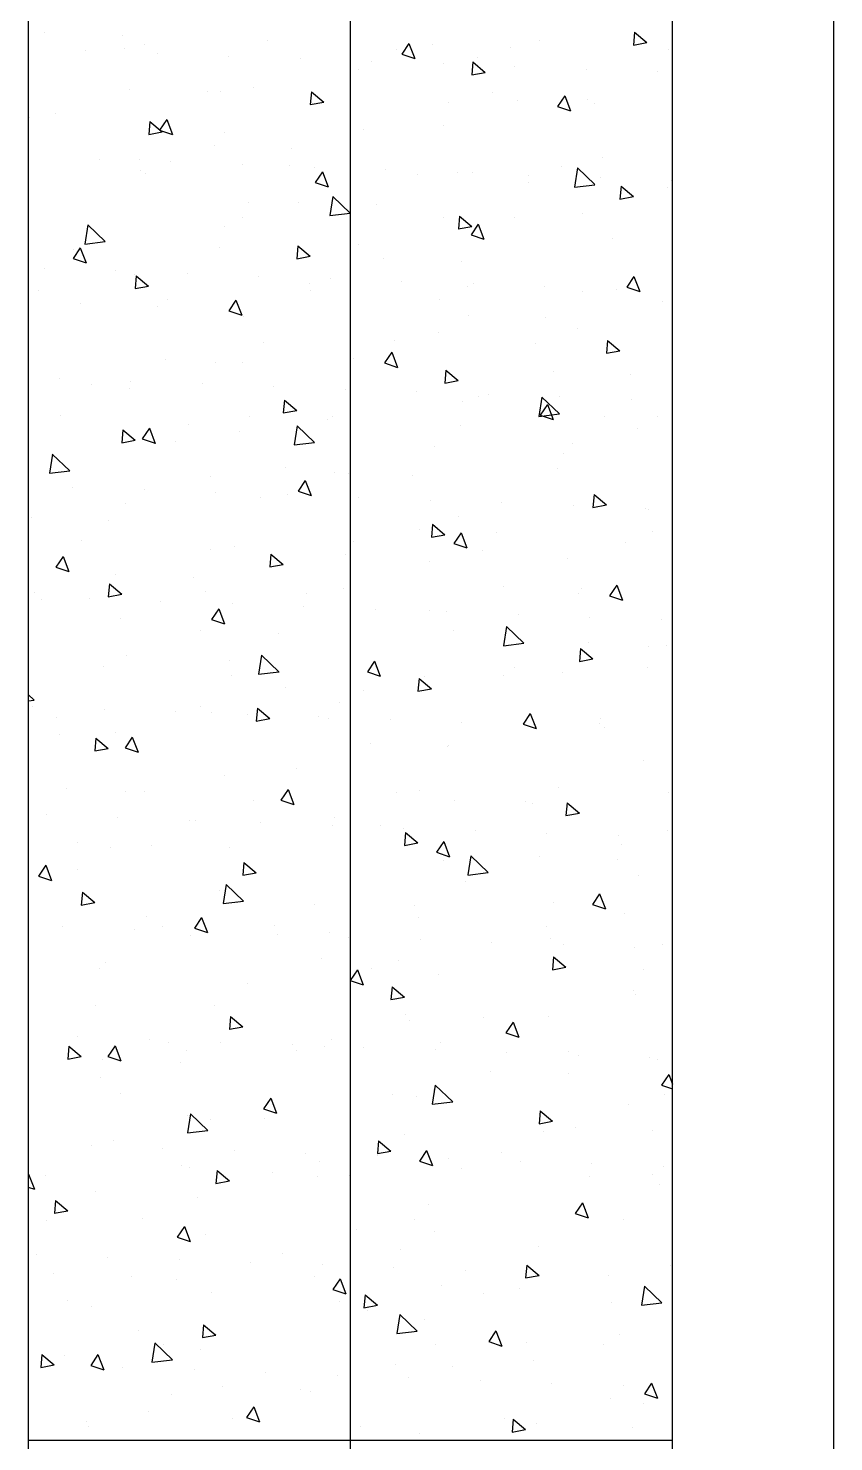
# Model space of a CAD drawing. Header units: millimetres. Extents: x 331487 to 517269, y 198509 to 399936.
# Drawn here: x 438084 to 438459, y 328048 to 328706 of the extents above; entities that cross this region are included whole.
import ezdxf

# ---------------------------------------------------------------- set-up
doc = ezdxf.new("R2010")
doc.units = ezdxf.units.MM
doc.header["$MEASUREMENT"] = 0
doc.layers.add('COLUMN', color=6, linetype='Continuous')
doc.layers.add('FOOTING', color=5, linetype='Continuous')

msp = doc.modelspace()

# ---------------------------------------------------------------- linework, layer by layer
at = {"layer": 'COLUMN'}
for p, q in [((438084.35, 329313.51), (438084.35, 326783.51)), ((438384.35, 326783.51), (438384.35, 329313.51))]:
    msp.add_line(p, q, dxfattribs=at)
at = {"layer": 'COLUMN', "color": 2, "linetype": 'Continuous'}
for p, q in [((438092, 328703.59), (438092, 328703.59)), ((438128.15, 328702.32), (438128.15, 328702.32)), ((438195.95, 328699.97), (438195.95, 328699.97)), ((438261.58, 328698.48), (438258.23, 328693.5)), ((438261.58, 328698.48), (438264.27, 328691.48)), ((438322.58, 328699.68), (438322.58, 328699.68)), ((438366.06, 328697.78), (438372.33, 328698.94)), ((438366.59, 328703.76), (438366.07, 328697.78)), ((438366.59, 328703.76), (438372.34, 328698.94)), ((438111.11, 328695.09), (438111.11, 328695.09)), ((438128.99, 328696.14), (438128.99, 328696.14)), ((438138.44, 328697.91), (438138.44, 328697.91)), ((438144.4, 328693.88), (438144.4, 328693.88)), ((438177.69, 328692.66), (438177.69, 328692.66)), ((438255.62, 328695.85), (438255.62, 328695.85)), ((438258.23, 328693.51), (438264.27, 328691.48)), ((438272.61, 328698.12), (438272.61, 328698.12)), ((438293.45, 328692.03), (438293.45, 328692.03)), ((438308.76, 328696.85), (438308.76, 328696.85)), ((438382.25, 328695.55), (438382.25, 328695.55)), ((438210.98, 328691.44), (438210.98, 328691.44)), ((438238.16, 328686.55), (438238.16, 328686.55)), ((438244.27, 328690.23), (438244.27, 328690.23)), ((438277.56, 328689.01), (438277.56, 328689.01)), ((438290.84, 328683.91), (438297.11, 328685.06)), ((438291.37, 328689.88), (438290.85, 328683.91)), ((438291.37, 328689.88), (438297.12, 328685.06)), ((438310.85, 328687.8), (438310.85, 328687.8)), ((438344.14, 328686.58), (438344.14, 328686.58)), ((438377.43, 328685.36), (438377.43, 328685.36)), ((438384.21, 328684.96), (438384.21, 328684.96)), ((438131.44, 328677.28), (438131.44, 328677.28)), ((438167.59, 328676.01), (438167.59, 328676.01)), ((438173.99, 328676.01), (438173.99, 328676.01)), ((438189.27, 328678.02), (438189.27, 328678.02)), ((438216.15, 328676.01), (438215.63, 328670.03)), ((438216.15, 328676.01), (438221.9, 328671.19)), ((438300.62, 328675.72), (438300.62, 328675.72)), ((438334.1, 328674.15), (438330.74, 328669.17)), ((438334.1, 328674.15), (438336.79, 328667.14)), ((438344.55, 328672.56), (438344.55, 328672.56)), ((438096.99, 328665.72), (438096.99, 328665.72)), ((438215.63, 328670.03), (438221.89, 328671.19)), ((438280.02, 328670.95), (438280.02, 328670.95)), ((438312.05, 328671.81), (438312.05, 328671.81)), ((438330.74, 328669.17), (438336.78, 328667.15)), ((438348.2, 328670.54), (438348.2, 328670.54)), ((438085.08, 328664.01), (438085.08, 328664.01)), ((438140.93, 328662.13), (438140.41, 328656.16)), ((438140.93, 328662.13), (438146.68, 328657.31)), ((438148.81, 328663.12), (438145.45, 328658.14)), ((438148.81, 328663.12), (438151.49, 328656.12)), ((438277.6, 328660.25), (438277.6, 328660.25)), ((438140.41, 328656.16), (438146.67, 328657.31)), ((438145.45, 328658.15), (438151.49, 328656.12)), ((438175.83, 328656.93), (438175.83, 328656.93)), ((438240.37, 328658.55), (438240.37, 328658.55)), ((438170.88, 328650.98), (438170.88, 328650.98)), ((438207.03, 328649.7), (438207.03, 328649.7)), ((438117.51, 328644.58), (438117.51, 328644.58)), ((438136.18, 328644.53), (438136.18, 328644.53)), ((438136.43, 328639.41), (438136.43, 328639.41)), ((438150.8, 328643.36), (438150.8, 328643.36)), ((438184.09, 328642.15), (438184.09, 328642.15)), ((438205.96, 328641.66), (438205.96, 328641.66)), ((438217.38, 328640.93), (438217.38, 328640.93)), ((438250.67, 328639.72), (438250.67, 328639.72)), ((438332.59, 328641.36), (438332.59, 328641.36)), ((438340.04, 328640.57), (438338.66, 328631.68)), ((438340.03, 328640.58), (438348.15, 328632.79)), ((438351.49, 328645.5), (438351.49, 328645.5)), ((438139, 328637.82), (438139, 328637.82)), ((438217.96, 328633.82), (438224.01, 328631.79)), ((438221.32, 328638.79), (438217.97, 328633.81)), ((438221.32, 328638.79), (438224.01, 328631.78)), ((438265.63, 328637.53), (438265.63, 328637.53)), ((438283.96, 328638.5), (438283.96, 328638.5)), ((438291.2, 328638.65), (438291.2, 328638.65)), ((438317.04, 328633.94), (438317.04, 328633.94)), ((438317.25, 328637.28), (438317.25, 328637.28)), ((438338.66, 328631.68), (438348.16, 328632.78)), ((438350.54, 328636.07), (438350.54, 328636.07)), ((438383.83, 328634.85), (438383.83, 328634.85)), ((438226.07, 328627.31), (438224.7, 328618.42)), ((438226.07, 328627.32), (438234.19, 328619.53)), ((438360.32, 328632.03), (438359.79, 328626.05)), ((438359.79, 328626.06), (438366.06, 328627.21)), ((438360.32, 328632.03), (438366.06, 328627.21)), ((438381.95, 328631.58), (438381.95, 328631.58)), ((438187.01, 328624.64), (438187.01, 328624.64)), ((438210.33, 328624.67), (438210.33, 328624.67)), ((438224.7, 328618.42), (438234.19, 328619.52)), ((438246.47, 328623.4), (438246.47, 328623.4)), ((438112.11, 328614.06), (438110.73, 328605.16)), ((438112.11, 328614.06), (438120.22, 328606.27)), ((438175.87, 328613.1), (438175.87, 328613.1)), ((438184.01, 328617.69), (438184.01, 328617.69)), ((438277.77, 328617.57), (438277.77, 328617.57)), ((438284.57, 328612.18), (438290.84, 328613.34)), ((438285.1, 328618.16), (438284.58, 328612.18)), ((438285.1, 328618.16), (438290.84, 328613.34)), ((438293.84, 328614.45), (438290.48, 328609.48)), ((438293.84, 328614.45), (438296.52, 328607.45)), ((438310.63, 328617.4), (438310.63, 328617.4)), ((438342.3, 328619.18), (438342.3, 328619.18)), ((438110.73, 328605.16), (438120.23, 328606.27)), ((438290.48, 328609.48), (438296.52, 328607.46)), ((438356.48, 328607.63), (438356.48, 328607.63)), ((438108.54, 328603.43), (438105.19, 328598.45)), ((438105.3, 328602.56), (438105.3, 328602.56)), ((438108.54, 328603.43), (438111.23, 328596.43)), ((438173.58, 328603.55), (438173.58, 328603.55)), ((438209.88, 328604.28), (438209.36, 328598.3)), ((438209.88, 328604.28), (438215.62, 328599.46)), ((438238.11, 328605.16), (438238.11, 328605.16)), ((438091.72, 328593.86), (438091.72, 328593.86)), ((438105.19, 328598.46), (438111.23, 328596.43)), ((438209.35, 328598.31), (438215.62, 328599.46)), ((438249.77, 328598.36), (438249.77, 328598.36)), ((438285.91, 328597.09), (438285.91, 328597.09)), ((438125.01, 328592.64), (438125.01, 328592.64)), ((438133.93, 328591.15), (438133.93, 328591.15)), ((438134.66, 328590.41), (438134.14, 328584.43)), ((438134.66, 328590.41), (438140.4, 328585.59)), ((438158.3, 328591.43), (438158.3, 328591.43)), ((438191.59, 328590.21), (438191.59, 328590.21)), ((438215.31, 328586.8), (438215.31, 328586.8)), ((438224.88, 328588.99), (438224.88, 328588.99)), ((438258.17, 328587.78), (438258.17, 328587.78)), ((438291.46, 328586.56), (438291.46, 328586.56)), ((438366.35, 328590.12), (438363, 328585.15)), ((438366.35, 328590.12), (438369.04, 328583.12)), ((438089.34, 328583.63), (438089.34, 328583.63)), ((438134.13, 328584.43), (438140.4, 328585.59)), ((438215.97, 328583.34), (438215.97, 328583.34)), ((438288.94, 328585.27), (438288.94, 328585.27)), ((438324.75, 328585.35), (438324.75, 328585.35)), ((438342.6, 328583.04), (438342.6, 328583.04)), ((438358.04, 328584.13), (438358.04, 328584.13)), ((438362.99, 328585.15), (438369.04, 328583.12)), ((438108.6, 328577.53), (438108.6, 328577.53)), ((438144.74, 328576.26), (438144.74, 328576.26)), ((438149.01, 328579.5), (438149.01, 328579.5)), ((438181.06, 328579.1), (438177.7, 328574.12)), ((438177.7, 328574.12), (438183.75, 328572.1)), ((438181.06, 328579.1), (438183.75, 328572.09)), ((438275.64, 328579.21), (438275.64, 328579.21)), ((438379.7, 328578.2), (438379.7, 328578.2)), ((438184.76, 328571.25), (438184.76, 328571.25)), ((438289.21, 328572.06), (438289.21, 328572.06)), ((438325.35, 328570.78), (438325.35, 328570.78)), ((438254.75, 328560.49), (438254.75, 328560.49)), ((438275.51, 328564.18), (438275.51, 328564.18)), ((438340.04, 328565.79), (438340.04, 328565.79)), ((438354.04, 328560.31), (438353.52, 328554.33)), ((438354.04, 328560.31), (438359.79, 328555.49)), ((438194.02, 328559.38), (438194.02, 328559.38)), ((438253.57, 328554.76), (438250.22, 328549.79)), ((438253.57, 328554.76), (438256.26, 328547.76)), ((438320.65, 328559.08), (438320.65, 328559.08)), ((438353.51, 328554.33), (438359.78, 328555.49)), ((438148.04, 328551.22), (438148.04, 328551.22)), ((438171.32, 328550.17), (438171.32, 328550.17)), ((438184.18, 328549.95), (438184.18, 328549.95)), ((438235.86, 328551.78), (438235.86, 328551.78)), ((438250.22, 328549.79), (438256.26, 328547.77)), ((438098.76, 328542.51), (438098.76, 328542.51)), ((438132.05, 328541.3), (438132.05, 328541.3)), ((438278.29, 328540.46), (438284.56, 328541.61)), ((438278.82, 328546.43), (438278.3, 328540.45)), ((438278.82, 328546.43), (438284.57, 328541.61)), ((438328.65, 328545.75), (438328.65, 328545.75)), ((438364.79, 328544.48), (438364.79, 328544.48)), ((438113.58, 328539.66), (438113.58, 328539.66)), ((438131.67, 328537.77), (438131.67, 328537.77)), ((438165.34, 328540.08), (438165.34, 328540.08)), ((438198.63, 328538.87), (438198.63, 328538.87)), ((438231.92, 328537.65), (438231.92, 328537.65)), ((438265.21, 328536.43), (438265.21, 328536.43)), ((438294.19, 328534.18), (438294.19, 328534.18)), ((438298.5, 328535.22), (438298.5, 328535.22)), ((438323.49, 328533.85), (438322.11, 328524.95)), ((438323.48, 328533.85), (438331.6, 328526.06)), ((438331.79, 328534), (438331.79, 328534)), ((438203.07, 328526.58), (438209.34, 328527.74)), ((438203.6, 328532.56), (438203.08, 328526.58)), ((438203.6, 328532.56), (438209.35, 328527.74)), ((438286.69, 328531.89), (438286.69, 328531.89)), ((438326.09, 328530.43), (438322.73, 328525.46)), ((438326.09, 328530.43), (438328.78, 328523.43)), ((438365.08, 328532.79), (438365.08, 328532.79)), ((438099.35, 328525.31), (438099.35, 328525.31)), ((438159.02, 328521.18), (438159.02, 328521.18)), ((438187.48, 328524.92), (438187.48, 328524.92)), ((438223.63, 328523.64), (438223.63, 328523.64)), ((438225.98, 328525.02), (438225.98, 328525.02)), ((438285.65, 328520.89), (438285.65, 328520.89)), ((438322.11, 328524.95), (438331.6, 328526.06)), ((438322.73, 328525.46), (438328.78, 328523.43)), ((438352.61, 328524.72), (438352.61, 328524.72)), ((438377.44, 328524.81), (438377.44, 328524.81)), ((438128.38, 328518.68), (438127.86, 328512.7)), ((438128.38, 328518.68), (438134.13, 328513.86)), ((438140.8, 328519.4), (438137.44, 328514.43)), ((438137.44, 328514.43), (438143.48, 328512.41)), ((438140.8, 328519.41), (438143.48, 328512.4)), ((438182.5, 328517.87), (438182.5, 328517.87)), ((438209.52, 328520.59), (438208.14, 328511.7)), ((438209.52, 328520.59), (438217.64, 328512.8)), ((438368.09, 328519.44), (438368.09, 328519.44)), ((438127.86, 328512.71), (438134.12, 328513.86)), ((438153.03, 328513.35), (438153.03, 328513.35)), ((438208.14, 328511.7), (438217.64, 328512.8)), ((438273.25, 328510.8), (438273.25, 328510.8)), ((438333.63, 328507.88), (438333.63, 328507.88)), ((438337.79, 328512.41), (438337.79, 328512.41)), ((438095.56, 328507.33), (438094.18, 328498.44)), ((438095.55, 328507.34), (438103.67, 328499.55)), ((438204.03, 328501.06), (438204.03, 328501.06)), ((438094.18, 328498.44), (438103.68, 328499.54)), ((438169.07, 328496.79), (438169.07, 328496.79)), ((438213.31, 328495.07), (438209.96, 328490.1)), ((438213.31, 328495.07), (438216, 328488.07)), ((438226.92, 328498.61), (438226.92, 328498.61)), ((438233.6, 328498.4), (438233.6, 328498.4)), ((438263.07, 328497.34), (438263.07, 328497.34)), ((438330.66, 328500.76), (438330.66, 328500.76)), ((438105.17, 328492), (438105.17, 328492)), ((438138.46, 328490.79), (438138.46, 328490.79)), ((438171.74, 328489.57), (438171.74, 328489.57)), ((438205.03, 328488.36), (438205.03, 328488.36)), ((438209.96, 328490.1), (438216, 328488.07)), ((438347.77, 328488.58), (438347.24, 328482.6)), ((438347.77, 328488.58), (438353.51, 328483.76)), ((438129.41, 328484.39), (438129.41, 328484.39)), ((438192.47, 328487.04), (438192.47, 328487.04)), ((438238.32, 328487.14), (438238.32, 328487.14)), ((438271.61, 328485.92), (438271.61, 328485.92)), ((438304.9, 328484.71), (438304.9, 328484.71)), ((438338.19, 328483.49), (438338.19, 328483.49)), ((438347.24, 328482.6), (438353.51, 328483.76)), ((438371.48, 328482.28), (438371.48, 328482.28)), ((438373.08, 328481.57), (438373.08, 328481.57)), ((438085.75, 328477.77), (438085.75, 328477.77)), ((438121.9, 328476.5), (438121.9, 328476.5)), ((438272.55, 328474.7), (438272.02, 328468.73)), ((438272.55, 328474.71), (438278.29, 328469.88)), ((438284.43, 328478.5), (438284.43, 328478.5)), ((438266.36, 328472.3), (438266.36, 328472.3)), ((438272.02, 328468.73), (438278.29, 328469.89)), ((438285.83, 328470.74), (438282.47, 328465.77)), ((438285.83, 328470.74), (438288.51, 328463.74)), ((438302.51, 328471.03), (438302.51, 328471.03)), ((438375.18, 328471.43), (438375.18, 328471.43)), ((438109.36, 328466.99), (438109.36, 328466.99)), ((438169.03, 328462.87), (438169.03, 328462.87)), ((438180.25, 328464.49), (438180.25, 328464.49)), ((438235.99, 328466.7), (438235.99, 328466.7)), ((438282.47, 328465.77), (438288.51, 328463.74)), ((438295.66, 328462.57), (438295.66, 328462.57)), ((438362.62, 328466.4), (438362.62, 328466.4)), ((438100.53, 328459.71), (438097.18, 328454.74)), ((438100.54, 328459.71), (438103.22, 328452.71)), ((438196.8, 328454.85), (438203.07, 328456.01)), ((438197.33, 328460.83), (438196.81, 328454.85)), ((438197.33, 328460.83), (438203.07, 328456.01)), ((438231.91, 328460.73), (438231.91, 328460.73)), ((438271, 328457.42), (438271, 328457.42)), ((438335.53, 328459.03), (438335.53, 328459.03)), ((438097.18, 328454.74), (438103.22, 328452.72)), ((438125.19, 328451.47), (438125.19, 328451.47)), ((438161.34, 328450.19), (438161.34, 328450.19)), ((438087.41, 328443.03), (438087.41, 328443.03)), ((438121.58, 328440.98), (438127.85, 328442.14)), ((438122.11, 328446.95), (438121.59, 328440.98)), ((438122.11, 328446.95), (438127.85, 328442.13)), ((438166.81, 328443.41), (438166.81, 328443.41)), ((438214.04, 328442.74), (438214.04, 328442.74)), ((438231.34, 328445.02), (438231.34, 328445.02)), ((438305.8, 328445.99), (438305.8, 328445.99)), ((438340.67, 328442.44), (438340.67, 328442.44)), ((438341.95, 328444.72), (438341.95, 328444.72)), ((438358.34, 328446.41), (438354.99, 328441.44)), ((438358.34, 328446.41), (438361.03, 328439.41)), ((438090.74, 328439.9), (438090.74, 328439.9)), ((438112.66, 328440.06), (438112.66, 328440.06)), ((438145.95, 328438.85), (438145.95, 328438.85)), ((438173.05, 328435.38), (438169.69, 328430.41)), ((438173.05, 328435.38), (438175.74, 328428.38)), ((438179.24, 328437.63), (438179.24, 328437.63)), ((438212.53, 328436.42), (438212.53, 328436.42)), ((438245.82, 328435.2), (438245.82, 328435.2)), ((438354.99, 328441.44), (438361.03, 328439.41)), ((438127.16, 328431), (438127.16, 328431)), ((438169.69, 328430.41), (438175.74, 328428.38)), ((438271.35, 328434.43), (438271.35, 328434.43)), ((438279.11, 328433.98), (438279.11, 328433.98)), ((438312.4, 328432.77), (438312.4, 328432.77)), ((438345.69, 328431.55), (438345.69, 328431.55)), ((438378.98, 328430.34), (438378.98, 328430.34)), ((438164.64, 328425.16), (438164.64, 328425.16)), ((438200.78, 328423.89), (438200.78, 328423.89)), ((438282.18, 328425.12), (438282.18, 328425.12)), ((438306.93, 328427.12), (438305.56, 328418.23)), ((438306.93, 328427.13), (438315.05, 328419.34)), ((438305.56, 328418.23), (438315.05, 328419.33)), ((438341.49, 328416.85), (438340.97, 328410.88)), ((438341.49, 328416.85), (438347.24, 328412.03)), ((438345.25, 328419.69), (438345.25, 328419.69)), ((438372.93, 328418.05), (438372.93, 328418.05)), ((438381.39, 328418.41), (438381.39, 328418.41)), ((438130.18, 328413.59), (438130.18, 328413.59)), ((438177.99, 328411.11), (438177.99, 328411.11)), ((438192.97, 328413.87), (438191.59, 328404.97)), ((438192.97, 328413.87), (438201.08, 328406.08)), ((438245.56, 328411.05), (438242.21, 328406.08)), ((438245.57, 328411.05), (438248.25, 328404.05)), ((438340.96, 328410.88), (438347.23, 328412.03)), ((438119.37, 328408.68), (438119.37, 328408.68)), ((438179.04, 328404.55), (438179.04, 328404.55)), ((438191.59, 328404.97), (438201.09, 328406.08)), ((438242.21, 328406.08), (438248.25, 328404.05)), ((438246, 328408.38), (438246, 328408.38)), ((438266.27, 328402.98), (438265.75, 328397)), ((438266.27, 328402.98), (438272.02, 328398.16)), ((438268.74, 328404.04), (438268.74, 328404.04)), ((438305.67, 328404.25), (438305.67, 328404.25)), ((438310.79, 328408.12), (438310.79, 328408.12)), ((438333.28, 328405.65), (438333.28, 328405.65)), ((438372.63, 328408.09), (438372.63, 328408.09)), ((438204.08, 328398.85), (438204.08, 328398.85)), ((438240.22, 328397.58), (438240.22, 328397.58)), ((438265.74, 328397), (438272.01, 328398.16)), ((438084.35, 328395.48), (438087.12, 328392.82)), ((438084.35, 328392.49), (438087.12, 328392.82)), ((438086.42, 328389.94), (438086.42, 328389.94)), ((438164.56, 328390.02), (438164.56, 328390.02)), ((438191.05, 328389.1), (438190.53, 328383.13)), ((438191.05, 328389.1), (438196.8, 328384.28)), ((438229.09, 328391.63), (438229.09, 328391.63)), ((438097.42, 328384.71), (438097.42, 328384.71)), ((438119.7, 328388.72), (438119.7, 328388.72)), ((438152.99, 328387.51), (438152.99, 328387.51)), ((438169.62, 328387.29), (438169.62, 328387.29)), ((438186.28, 328386.29), (438186.28, 328386.29)), ((438190.52, 328383.13), (438196.79, 328384.28)), ((438219.57, 328385.07), (438219.57, 328385.07)), ((438224.05, 328384.42), (438224.05, 328384.42)), ((438252.86, 328383.86), (438252.86, 328383.86)), ((438286.15, 328382.64), (438286.15, 328382.64)), ((438318.08, 328386.72), (438314.72, 328381.75)), ((438318.08, 328386.72), (438320.77, 328379.72)), ((438350.68, 328384.12), (438350.68, 328384.12)), ((438384.11, 328385.75), (438384.11, 328385.75)), ((438099.05, 328376.75), (438099.05, 328376.75)), ((438124.9, 328377.62), (438124.9, 328377.62)), ((438314.72, 328381.75), (438320.77, 328379.72)), ((438319.44, 328381.43), (438319.44, 328381.43)), ((438350.23, 328381.81), (438350.23, 328381.81)), ((438352.73, 328380.21), (438352.73, 328380.21)), ((438115.83, 328375.23), (438115.31, 328369.25)), ((438115.31, 328369.25), (438121.57, 328370.41)), ((438115.83, 328375.23), (438121.58, 328370.41)), ((438132.79, 328375.69), (438129.43, 328370.72)), ((438129.43, 328370.72), (438135.47, 328368.69)), ((438132.79, 328375.69), (438135.48, 328368.69)), ((438243.52, 328372.55), (438243.52, 328372.55)), ((438279.66, 328371.27), (438279.66, 328371.27)), ((438279.92, 328371.74), (438279.92, 328371.74)), ((438370.67, 328364.67), (438370.67, 328364.67)), ((438175.73, 328357.73), (438175.73, 328357.73)), ((438209.06, 328360.98), (438209.06, 328360.98)), ((438102.35, 328351.71), (438102.35, 328351.71)), ((438129.39, 328350.36), (438129.39, 328350.36)), ((438138.5, 328350.44), (438138.5, 328350.44)), ((438205.3, 328351.36), (438201.95, 328346.39)), ((438205.3, 328351.36), (438207.99, 328344.36)), ((438256.01, 328350.06), (438256.01, 328350.06)), ((438266.49, 328350.65), (438266.49, 328350.65)), ((438331.02, 328352.27), (438331.02, 328352.27)), ((438382.64, 328349.77), (438382.64, 328349.77)), ((438189.05, 328346.23), (438189.05, 328346.23)), ((438201.95, 328346.39), (438207.99, 328344.36)), ((438282.96, 328346.24), (438282.96, 328346.24)), ((438315.68, 328345.93), (438315.68, 328345.93)), ((438319.1, 328344.97), (438319.1, 328344.97)), ((438335.22, 328345.13), (438334.69, 328339.15)), ((438335.22, 328345.13), (438340.96, 328340.31)), ((438092.82, 328339.43), (438092.82, 328339.43)), ((438126.11, 328338.21), (438126.11, 328338.21)), ((438159.4, 328336.99), (438159.4, 328336.99)), ((438162.3, 328336.64), (438162.3, 328336.64)), ((438226.83, 328338.25), (438226.83, 328338.25)), ((438334.69, 328339.15), (438340.96, 328340.31)), ((438192.69, 328335.78), (438192.69, 328335.78)), ((438225.97, 328334.56), (438225.97, 328334.56)), ((438248.5, 328334.67), (438248.5, 328334.67)), ((438259.26, 328333.35), (438259.26, 328333.35)), ((438260, 328331.25), (438259.47, 328325.28)), ((438260, 328331.25), (438265.74, 328326.43)), ((438292.55, 328332.13), (438292.55, 328332.13)), ((438325.84, 328330.91), (438325.84, 328330.91)), ((438381.85, 328332.37), (438381.85, 328332.37)), ((438107.43, 328326.4), (438107.43, 328326.4)), ((438122.65, 328324.24), (438122.65, 328324.24)), ((438141.79, 328325.4), (438141.79, 328325.4)), ((438177.94, 328324.13), (438177.94, 328324.13)), ((438234.06, 328326.1), (438234.06, 328326.1)), ((438259.47, 328325.28), (438265.74, 328326.43)), ((438277.82, 328327.03), (438274.46, 328322.05)), ((438277.82, 328327.03), (438280.51, 328320.03)), ((438359.13, 328329.7), (438359.13, 328329.7)), ((438360.69, 328325.81), (438360.69, 328325.81)), ((438184.78, 328317.38), (438184.26, 328311.4)), ((438184.78, 328317.38), (438190.52, 328312.56)), ((438274.46, 328322.06), (438280.5, 328320.03)), ((438277.66, 328318.36), (438277.66, 328318.36)), ((438290.38, 328320.4), (438289, 328311.51)), ((438290.38, 328320.4), (438298.5, 328312.61)), ((438322.4, 328319.93), (438322.4, 328319.93)), ((438358.55, 328318.66), (438358.55, 328318.66)), ((438092.53, 328316), (438089.17, 328311.03)), ((438089.17, 328311.03), (438095.21, 328309)), ((438092.53, 328316), (438095.21, 328309)), ((438107.34, 328313.84), (438107.34, 328313.84)), ((438184.25, 328311.4), (438190.52, 328312.56)), ((438289, 328311.5), (438298.5, 328312.61)), ((438368.42, 328311.29), (438368.42, 328311.29)), ((438173.48, 328304.34), (438173.48, 328304.34)), ((438176.42, 328307.14), (438175.04, 328298.25)), ((438176.41, 328307.15), (438184.53, 328299.36)), ((438287.95, 328308.37), (438287.95, 328308.37)), ((438109.03, 328297.53), (438115.3, 328298.68)), ((438109.56, 328303.5), (438109.04, 328297.53)), ((438109.56, 328303.5), (438115.3, 328298.68)), ((438175.04, 328298.25), (438184.54, 328299.35)), ((438181.23, 328299.1), (438181.23, 328299.1)), ((438217.38, 328297.82), (438217.38, 328297.82)), ((438264.23, 328297.27), (438264.23, 328297.27)), ((438328.76, 328298.88), (438328.76, 328298.88)), ((438350.33, 328302.7), (438346.98, 328297.72)), ((438346.98, 328297.73), (438353.02, 328295.7)), ((438350.33, 328302.7), (438353.02, 328295.7)), ((438139.4, 328292.04), (438139.4, 328292.04)), ((438165.04, 328291.67), (438161.69, 328286.7)), ((438165.04, 328291.67), (438167.73, 328284.67)), ((438266.03, 328291.74), (438266.03, 328291.74)), ((438361.84, 328293.63), (438361.84, 328293.63)), ((438100.31, 328287.49), (438100.31, 328287.49)), ((438133.6, 328286.27), (438133.6, 328286.27)), ((438146.78, 328287.53), (438146.78, 328287.53)), ((438161.68, 328286.7), (438167.73, 328284.67)), ((438166.89, 328285.06), (438166.89, 328285.06)), ((438199.06, 328287.91), (438199.06, 328287.91)), ((438200.18, 328283.84), (438200.18, 328283.84)), ((438224.58, 328284.87), (438224.58, 328284.87)), ((438325.69, 328287.62), (438325.69, 328287.62)), ((438160.05, 328283.26), (438160.05, 328283.26)), ((438233.47, 328282.62), (438233.47, 328282.62)), ((438266.76, 328281.41), (438266.76, 328281.41)), ((438300.05, 328280.19), (438300.05, 328280.19)), ((438327.39, 328282.06), (438327.39, 328282.06)), ((438333.34, 328278.98), (438333.34, 328278.98)), ((438366.63, 328277.76), (438366.63, 328277.76)), ((438379.6, 328278.99), (438379.6, 328278.99)), ((438120.39, 328270.86), (438120.39, 328270.86)), ((438220.67, 328272.79), (438220.67, 328272.79)), ((438256.82, 328271.52), (438256.82, 328271.52)), ((438328.94, 328273.4), (438328.42, 328267.42)), ((438328.94, 328273.4), (438334.69, 328268.58)), ((438117.44, 328268.08), (438117.44, 328268.08)), ((438237.56, 328267.34), (438234.2, 328262.36)), ((438237.56, 328267.34), (438240.24, 328260.34)), ((438244.07, 328267.78), (438244.07, 328267.78)), ((438275.41, 328264.97), (438275.41, 328264.97)), ((438328.41, 328267.43), (438334.68, 328268.58)), ((438370.7, 328267.49), (438370.7, 328267.49)), ((438186.22, 328261.22), (438186.22, 328261.22)), ((438234.2, 328262.37), (438240.24, 328260.34)), ((438253.72, 328259.53), (438253.2, 328253.55)), ((438253.72, 328259.53), (438259.47, 328254.71)), ((438366.16, 328257.9), (438366.16, 328257.9)), ((438171.22, 328250.96), (438171.22, 328250.96)), ((438253.19, 328253.55), (438259.46, 328254.71)), ((438366.83, 328255.75), (438366.83, 328255.75)), ((438115.65, 328250.68), (438115.65, 328250.68)), ((438178.5, 328245.65), (438177.98, 328239.67)), ((438178.5, 328245.65), (438184.25, 328240.83)), ((438260.11, 328246.48), (438260.11, 328246.48)), ((438296.26, 328245.21), (438296.26, 328245.21)), ((438326.51, 328245.5), (438326.51, 328245.5)), ((438177.97, 328239.68), (438184.24, 328240.83)), ((438261.98, 328243.89), (438261.98, 328243.89)), ((438306.71, 328238.04), (438312.76, 328236.01)), ((438310.07, 328243.01), (438306.72, 328238.03)), ((438310.07, 328243.01), (438312.76, 328236)), ((438103.28, 328231.78), (438102.76, 328225.8)), ((438103.28, 328231.78), (438109.03, 328226.96)), ((438107.36, 328236.14), (438107.36, 328236.14)), ((438124.78, 328231.98), (438121.42, 328227)), ((438124.78, 328231.98), (438127.47, 328224.98)), ((438140.65, 328234.93), (438140.65, 328234.93)), ((438149.41, 328233.72), (438149.41, 328233.72)), ((438173.93, 328233.71), (438173.93, 328233.71)), ((438207.22, 328232.5), (438207.22, 328232.5)), ((438222.32, 328231.49), (438222.32, 328231.49)), ((438225.66, 328234.92), (438225.66, 328234.92)), ((438240.51, 328231.28), (438240.51, 328231.28)), ((438276.04, 328233.43), (438276.04, 328233.43)), ((438102.75, 328225.8), (438109.02, 328226.96)), ((438118.95, 328225.65), (438118.95, 328225.65)), ((438121.42, 328227.01), (438127.47, 328224.98)), ((438157.79, 328229.88), (438157.79, 328229.88)), ((438209.07, 328229.59), (438209.07, 328229.59)), ((438273.8, 328230.06), (438273.8, 328230.06)), ((438307.09, 328228.85), (438307.09, 328228.85)), ((438335.7, 328229.3), (438335.7, 328229.3)), ((438340.38, 328227.63), (438340.38, 328227.63)), ((438373.67, 328226.42), (438373.67, 328226.42)), ((438377.34, 328225.61), (438377.34, 328225.61)), ((438155.09, 328224.38), (438155.09, 328224.38)), ((438299.56, 328220.18), (438299.56, 328220.18)), ((438335.7, 328218.9), (438335.7, 328218.9)), ((438382.59, 328218.68), (438379.23, 328213.7)), ((438382.59, 328218.68), (438384.35, 328214.09)), ((438084.49, 328214.08), (438084.49, 328214.08)), ((438118.14, 328217.47), (438118.14, 328217.47)), ((438273.83, 328213.67), (438272.45, 328204.78)), ((438273.15, 328211.59), (438273.15, 328211.59)), ((438273.83, 328213.68), (438281.94, 328205.89)), ((438379.23, 328213.7), (438384.35, 328211.99)), ((438127.45, 328209.76), (438127.45, 328209.76)), ((438197.29, 328207.65), (438193.94, 328202.67)), ((438197.29, 328207.65), (438199.98, 328200.65)), ((438254.08, 328209.46), (438254.08, 328209.46)), ((438265.1, 328208.61), (438265.1, 328208.61)), ((438272.45, 328204.78), (438281.95, 328205.89)), ((438380.71, 328209.17), (438380.71, 328209.17)), ((438158.39, 328199.34), (438158.39, 328199.34)), ((438159.87, 328200.42), (438158.49, 328191.52)), ((438159.86, 328200.42), (438167.98, 328192.63)), ((438193.94, 328202.68), (438199.98, 328200.65)), ((438322.67, 328201.68), (438322.14, 328195.7)), ((438322.67, 328201.68), (438328.41, 328196.86)), ((438363.91, 328204.52), (438363.91, 328204.52)), ((438158.49, 328191.52), (438167.98, 328192.63)), ((438168.97, 328197.58), (438168.97, 328197.58)), ((438194.53, 328198.07), (438194.53, 328198.07)), ((438322.14, 328195.7), (438328.41, 328196.86)), ((438324.25, 328192.12), (438324.25, 328192.12)), ((438339, 328193.87), (438339, 328193.87)), ((438375.14, 328192.6), (438375.14, 328192.6)), ((438113.76, 328185.63), (438113.76, 328185.63)), ((438123.93, 328187.78), (438123.93, 328187.78)), ((438247.45, 328187.8), (438246.92, 328181.82)), ((438247.45, 328187.8), (438253.19, 328182.98)), ((438259.72, 328190.51), (438259.72, 328190.51)), ((438147.05, 328184.42), (438147.05, 328184.42)), ((438180.34, 328183.2), (438180.34, 328183.2)), ((438213.63, 328181.99), (438213.63, 328181.99)), ((438246.92, 328181.83), (438253.19, 328182.98)), ((438246.92, 328180.77), (438246.92, 328180.77)), ((438269.81, 328183.32), (438266.45, 328178.34)), ((438269.81, 328183.32), (438272.5, 328176.31)), ((438280.2, 328179.55), (438280.2, 328179.55)), ((438304.54, 328182.3), (438304.54, 328182.3)), ((438084.52, 328172.29), (438084.35, 328172.04)), ((438084.52, 328172.29), (438087.21, 328165.29)), ((438155.54, 328176.49), (438155.54, 328176.49)), ((438159.42, 328175.4), (438159.42, 328175.4)), ((438172.23, 328173.93), (438171.7, 328167.95)), ((438172.23, 328173.93), (438177.97, 328169.1)), ((438197.83, 328173.04), (438197.83, 328173.04)), ((438220.07, 328178.11), (438220.07, 328178.11)), ((438266.45, 328178.34), (438272.5, 328176.32)), ((438286.05, 328175.11), (438286.05, 328175.11)), ((438313.49, 328178.34), (438313.49, 328178.34)), ((438346.78, 328177.12), (438346.78, 328177.12)), ((438375.08, 328172.22), (438375.08, 328172.22)), ((438380.07, 328175.91), (438380.07, 328175.91)), ((438084.35, 328166.25), (438087.2, 328165.29)), ((438092.45, 328171.57), (438092.45, 328171.57)), ((438171.7, 328167.95), (438177.97, 328169.11)), ((438219.08, 328171.27), (438219.08, 328171.27)), ((438233.97, 328171.76), (438233.97, 328171.76)), ((438345.71, 328170.98), (438345.71, 328170.98)), ((438378.44, 328167.56), (438378.44, 328167.56)), ((438097.01, 328160.05), (438096.49, 328154.07)), ((438097.01, 328160.05), (438102.75, 328155.23)), ((438115.88, 328164.09), (438115.88, 328164.09)), ((438163.37, 328161.47), (438163.37, 328161.47)), ((438342.32, 328158.98), (438338.97, 328154.01)), ((438342.32, 328158.98), (438345.01, 328151.98)), ((438096.48, 328154.08), (438102.75, 328155.23)), ((438270.9, 328158.21), (438270.9, 328158.21)), ((438338.97, 328154.01), (438345.01, 328151.99)), ((438343.98, 328156), (438343.98, 328156)), ((438092.81, 328150.93), (438092.81, 328150.93)), ((438137.46, 328151.44), (438137.46, 328151.44)), ((438157.03, 328147.96), (438153.68, 328142.98)), ((438157.03, 328147.96), (438159.72, 328140.96)), ((438237.27, 328146.73), (438237.27, 328146.73)), ((438264.09, 328151.15), (438264.09, 328151.15)), ((438361.65, 328151.14), (438361.65, 328151.14)), ((438153.68, 328142.99), (438159.72, 328140.96)), ((438166.71, 328144.2), (438166.71, 328144.2)), ((438273.42, 328145.46), (438273.42, 328145.46)), ((438087.97, 328134.91), (438087.97, 328134.91)), ((438121.26, 328133.69), (438121.26, 328133.69)), ((438154.54, 328132.48), (438154.54, 328132.48)), ((438202.81, 328135.16), (438202.81, 328135.16)), ((438257.47, 328137.13), (438257.47, 328137.13)), ((438322, 328138.74), (438322, 328138.74)), ((438187.83, 328131.26), (438187.83, 328131.26)), ((438221.12, 328130.05), (438221.12, 328130.05)), ((438254.41, 328128.83), (438254.41, 328128.83)), ((438287.7, 328127.61), (438287.7, 328127.61)), ((438316.39, 328129.95), (438315.87, 328123.97)), ((438316.39, 328129.95), (438322.14, 328125.13)), ((438320.99, 328126.4), (438320.99, 328126.4)), ((438383.42, 328129.69), (438383.42, 328129.69)), ((438096.1, 328125.89), (438096.1, 328125.89)), ((438132.25, 328124.62), (438132.25, 328124.62)), ((438153.28, 328123.11), (438153.28, 328123.11)), ((438217.81, 328124.72), (438217.81, 328124.72)), ((438229.55, 328123.63), (438226.19, 328118.65)), ((438229.55, 328123.63), (438232.24, 328116.62)), ((438276.71, 328120.42), (438276.71, 328120.42)), ((438315.86, 328123.97), (438322.13, 328125.13)), ((438354.28, 328125.18), (438354.28, 328125.18)), ((438371.24, 328120.21), (438369.86, 328111.31)), ((438371.24, 328120.21), (438379.36, 328112.42)), ((438102.46, 328113.25), (438102.46, 328113.25)), ((438169.43, 328117.08), (438169.43, 328117.08)), ((438226.19, 328118.65), (438232.23, 328116.63)), ((438229.09, 328112.95), (438229.09, 328112.95)), ((438241.17, 328116.07), (438240.65, 328110.1)), ((438241.17, 328116.08), (438246.92, 328111.25)), ((438296.06, 328116.79), (438296.06, 328116.79)), ((438312.86, 328119.15), (438312.86, 328119.15)), ((438372.83, 328118.84), (438372.83, 328118.84)), ((438113.63, 328110.71), (438113.63, 328110.71)), ((438240.64, 328110.1), (438246.91, 328111.26)), ((438242.26, 328108.86), (438242.26, 328108.86)), ((438257.28, 328106.95), (438255.9, 328098.06)), ((438257.27, 328106.95), (438265.39, 328099.17)), ((438355.72, 328112.66), (438355.72, 328112.66)), ((438369.86, 328111.31), (438379.36, 328112.42)), ((438135.54, 328099.59), (438135.54, 328099.59)), ((438165.95, 328102.2), (438165.43, 328096.22)), ((438165.95, 328102.2), (438171.7, 328097.38)), ((438268.64, 328104.83), (438268.64, 328104.83)), ((438143.31, 328093.69), (438141.94, 328084.8)), ((438143.31, 328093.7), (438151.43, 328085.91)), ((438147.47, 328093.12), (438147.47, 328093.12)), ((438165.42, 328096.22), (438171.69, 328097.38)), ((438171.69, 328098.31), (438171.69, 328098.31)), ((438255.9, 328098.06), (438265.4, 328099.16)), ((438302.06, 328099.29), (438298.71, 328094.32)), ((438298.71, 328094.32), (438304.75, 328092.29)), ((438302.06, 328099.29), (438304.75, 328092.29)), ((438316.15, 328094.11), (438316.15, 328094.11)), ((438359.4, 328097.76), (438359.4, 328097.76)), ((438090.73, 328088.32), (438090.21, 328082.35)), ((438090.73, 328088.32), (438096.48, 328083.5)), ((438101.09, 328088.02), (438101.09, 328088.02)), ((438116.77, 328088.27), (438113.42, 328083.29)), ((438116.77, 328088.27), (438119.46, 328081.26)), ((438164.46, 328090.81), (438164.46, 328090.81)), ((438274.1, 328092.83), (438274.1, 328092.83)), ((438352.3, 328092.84), (438352.3, 328092.84)), ((438090.2, 328082.35), (438096.47, 328083.51)), ((438095.01, 328083.57), (438095.01, 328083.57)), ((438113.41, 328083.29), (438119.46, 328081.27)), ((438128.3, 328082.35), (438128.3, 328082.35)), ((438141.94, 328084.8), (438151.43, 328085.9)), ((438161.59, 328081.14), (438161.59, 328081.14)), ((438194.88, 328079.92), (438194.88, 328079.92)), ((438255.21, 328083.74), (438255.21, 328083.74)), ((438281.7, 328082.55), (438281.7, 328082.55)), ((438319.74, 328085.35), (438319.74, 328085.35)), ((438174.98, 328073.28), (438174.98, 328073.28)), ((438228.16, 328078.7), (438228.16, 328078.7)), ((438261.45, 328077.49), (438261.45, 328077.49)), ((438294.74, 328076.27), (438294.74, 328076.27)), ((438328.03, 328075.06), (438328.03, 328075.06)), ((438361.32, 328073.84), (438361.32, 328073.84)), ((438374.58, 328074.96), (438371.22, 328069.99)), ((438374.58, 328074.96), (438377.27, 328067.96)), ((438151.02, 328069.73), (438151.02, 328069.73)), ((438211.13, 328072.01), (438211.13, 328072.01)), ((438215.56, 328071.34), (438215.56, 328071.34)), ((438355.59, 328067.81), (438355.59, 328067.81)), ((438371.22, 328069.99), (438377.26, 328067.96)), ((438140.53, 328061.71), (438140.53, 328061.71)), ((438189.29, 328063.93), (438185.93, 328058.96)), ((438189.29, 328063.93), (438191.97, 328056.93)), ((438370.57, 328065.46), (438370.57, 328065.46)), ((438111.37, 328057.33), (438111.37, 328057.33)), ((438112.48, 328054.93), (438112.48, 328054.93)), ((438179.44, 328058.76), (438179.44, 328058.76)), ((438185.93, 328058.96), (438191.97, 328056.94)), ((438239.1, 328054.64), (438239.1, 328054.64)), ((438306.07, 328058.47), (438306.07, 328058.47)), ((438310.12, 328058.22), (438309.59, 328052.25)), ((438310.12, 328058.22), (438315.86, 328053.4)), ((438321.14, 328056.24), (438321.14, 328056.24)), ((438365.73, 328054.34), (438365.73, 328054.34)), ((438266.39, 328051.45), (438266.39, 328051.45)), ((438309.59, 328052.25), (438315.86, 328053.4))]:
    msp.add_line(p, q, dxfattribs=at)
at = {"layer": 'FOOTING'}
for p, q in [((438459.35, 326708.51), (438459.35, 329388.51)), ((438234.35, 326783.51), (438234.35, 329313.51)), ((438234.35, 326783.51), (438234.35, 329313.51)), ((438084.35, 328048.51), (438384.35, 328048.51)), ((438084.35, 328048.51), (438384.35, 328048.51))]:
    msp.add_line(p, q, dxfattribs=at)

doc.saveas('drawing.dxf')
